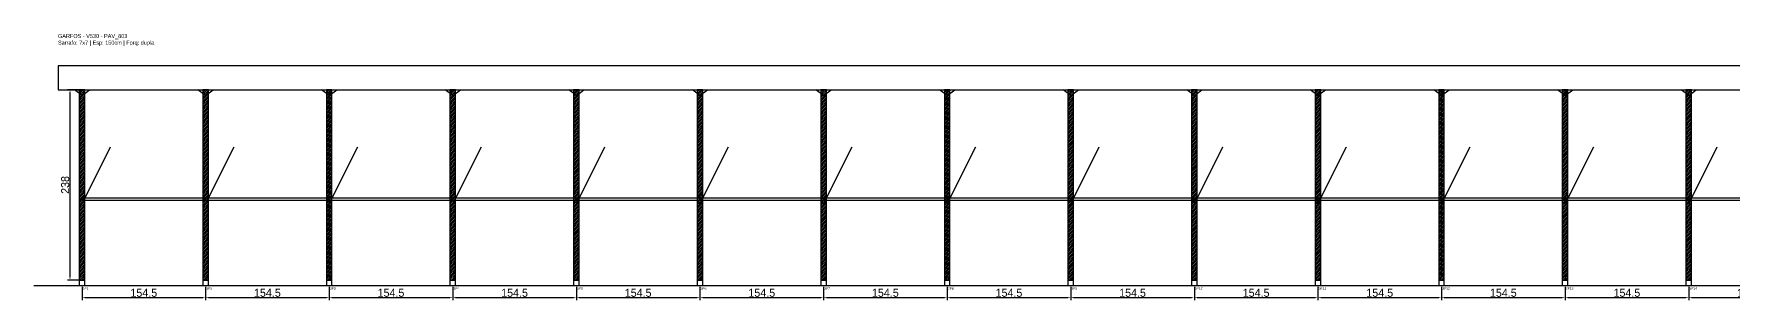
# Model space of a CAD drawing. Header units: metres. Extents: x -30 to 4261, y -25 to 308.
# Drawn here: x -30 to 2095, y -25 to 308 of the extents above; entities that cross this region are included whole.
import ezdxf

# ---------------------------------------------------------------- set-up
doc = ezdxf.new("R2010")
doc.units = ezdxf.units.M
for name, color, linetype in [('BARRA_ANCORAGEM', 1, 'Continuous'), ('COTA', 241, 'Continuous'), ('GARFOS OK', 3, 'Continuous'), ('NOME DA VIGA', 6, 'Continuous'), ('SARR_7x7', 40, 'Continuous'), ('TIRAS REESCORAMENTO', 252, 'Continuous'), ('VIGAS', 3, 'Continuous')]:
    doc.layers.add(name, color=color, linetype=linetype)
doc.dimstyles.new('EZ DXF', dxfattribs={"dimtxt": 10, "dimasz": 3.5, "dimexe": 3, "dimexo": 1.5, "dimgap": 1, "dimtad": 1, "dimdec": 1, "dimdsep": 46, "dimcen": 2.5, "dimazin": 3, "dimtfac": 1, "dimtmove": 0, "dimatfit": 3})

msp = doc.modelspace()

# ---------------------------------------------------------------- hatches: boundary and pattern name
at = {"layer": 'COTA'}
h = msp.add_hatch(dxfattribs=at)
h.set_pattern_fill('ANSI31', scale=0.5)
h.paths.add_polyline_path([(26.5, 0), (33.5, 0), (33.5, 238), (26.5, 238)])
h = msp.add_hatch(dxfattribs=at)
h.set_pattern_fill('ANSI31', scale=0.5)
h.paths.add_polyline_path([(180.98, 0), (187.98, 0), (187.98, 238), (180.98, 238)])
h = msp.add_hatch(dxfattribs=at)
h.set_pattern_fill('ANSI31', scale=0.5)
h.paths.add_polyline_path([(335.46, 0), (342.46, 0), (342.46, 238), (335.46, 238)])
h = msp.add_hatch(dxfattribs=at)
h.set_pattern_fill('ANSI31', scale=0.5)
h.paths.add_polyline_path([(489.94, 0), (496.94, 0), (496.94, 238), (489.94, 238)])
h = msp.add_hatch(dxfattribs=at)
h.set_pattern_fill('ANSI31', scale=0.5)
h.paths.add_polyline_path([(644.43, 0), (651.43, 0), (651.43, 238), (644.43, 238)])
h = msp.add_hatch(dxfattribs=at)
h.set_pattern_fill('ANSI31', scale=0.5)
h.paths.add_polyline_path([(798.91, 0), (805.91, 0), (805.91, 238), (798.91, 238)])
h = msp.add_hatch(dxfattribs=at)
h.set_pattern_fill('ANSI31', scale=0.5)
h.paths.add_polyline_path([(953.39, 0), (960.39, 0), (960.39, 238), (953.39, 238)])
h = msp.add_hatch(dxfattribs=at)
h.set_pattern_fill('ANSI31', scale=0.5)
h.paths.add_polyline_path([(1107.87, 0), (1114.87, 0), (1114.87, 238), (1107.87, 238)])
h = msp.add_hatch(dxfattribs=at)
h.set_pattern_fill('ANSI31', scale=0.5)
h.paths.add_polyline_path([(1262.35, 0), (1269.35, 0), (1269.35, 238), (1262.35, 238)])
h = msp.add_hatch(dxfattribs=at)
h.set_pattern_fill('ANSI31', scale=0.5)
h.paths.add_polyline_path([(1416.83, 0), (1423.83, 0), (1423.83, 238), (1416.83, 238)])
h = msp.add_hatch(dxfattribs=at)
h.set_pattern_fill('ANSI31', scale=0.5)
h.paths.add_polyline_path([(1571.31, 0), (1578.31, 0), (1578.31, 238), (1571.31, 238)])
h = msp.add_hatch(dxfattribs=at)
h.set_pattern_fill('ANSI31', scale=0.5)
h.paths.add_polyline_path([(1725.8, 0), (1732.8, 0), (1732.8, 238), (1725.8, 238)])
h = msp.add_hatch(dxfattribs=at)
h.set_pattern_fill('ANSI31', scale=0.5)
h.paths.add_polyline_path([(1880.28, 0), (1887.28, 0), (1887.28, 238), (1880.28, 238)])
h = msp.add_hatch(dxfattribs=at)
h.set_pattern_fill('ANSI31', scale=0.5)
h.paths.add_polyline_path([(2034.76, 0), (2041.76, 0), (2041.76, 238), (2034.76, 238)])

# ---------------------------------------------------------------- linework, layer by layer
at = {"layer": 'BARRA_ANCORAGEM'}
for p, q in [((30, 95.2), (65.7, 166.6)), ((184.48, 95.2), (220.18, 166.6)), ((338.96, 95.2), (374.66, 166.6)), ((493.44, 95.2), (529.14, 166.6)), ((647.93, 95.2), (683.63, 166.6)), ((802.41, 95.2), (838.11, 166.6)), ((956.89, 95.2), (992.59, 166.6)), ((1111.37, 95.2), (1147.07, 166.6)), ((1265.85, 95.2), (1301.55, 166.6)), ((1420.33, 95.2), (1456.03, 166.6)), ((1574.81, 95.2), (1610.51, 166.6)), ((1729.3, 95.2), (1765, 166.6)), ((1883.78, 95.2), (1919.48, 166.6)), ((2038.26, 95.2), (2073.96, 166.6))]:
    msp.add_line(p, q, dxfattribs=at)
at = {"layer": 'GARFOS OK'}
for p, q in [((30, 231), (20.5, 238)), ((20.5, 238), (39.5, 238)), ((30, 231), (39.5, 238)), ((184.48, 231), (174.98, 238)), ((174.98, 238), (193.98, 238)), ((184.48, 231), (193.98, 238)), ((338.96, 231), (329.46, 238)), ((329.46, 238), (348.46, 238)), ((338.96, 231), (348.46, 238)), ((493.44, 231), (483.94, 238)), ((483.94, 238), (502.94, 238)), ((493.44, 231), (502.94, 238)), ((647.93, 231), (638.43, 238)), ((638.43, 238), (657.43, 238)), ((647.93, 231), (657.43, 238)), ((802.41, 231), (792.91, 238)), ((792.91, 238), (811.91, 238)), ((802.41, 231), (811.91, 238)), ((956.89, 231), (947.39, 238)), ((947.39, 238), (966.39, 238)), ((956.89, 231), (966.39, 238)), ((1111.37, 231), (1101.87, 238)), ((1101.87, 238), (1120.87, 238)), ((1111.37, 231), (1120.87, 238)), ((1265.85, 231), (1256.35, 238)), ((1256.35, 238), (1275.35, 238)), ((1265.85, 231), (1275.35, 238)), ((1420.33, 231), (1410.83, 238)), ((1410.83, 238), (1429.83, 238)), ((1420.33, 231), (1429.83, 238)), ((1574.81, 231), (1565.31, 238)), ((1565.31, 238), (1584.31, 238)), ((1574.81, 231), (1584.31, 238)), ((1729.3, 231), (1719.8, 238)), ((1719.8, 238), (1738.8, 238)), ((1729.3, 231), (1738.8, 238)), ((1883.78, 231), (1874.28, 238)), ((1874.28, 238), (1893.28, 238)), ((1883.78, 231), (1893.28, 238)), ((2038.26, 231), (2028.76, 238)), ((2028.76, 238), (2047.76, 238)), ((2038.26, 231), (2047.76, 238))]:
    msp.add_line(p, q, dxfattribs=at)
at = {"layer": 'GARFOS OK', "linetype": 'CONTINUOUS'}
msp.add_line((-30, -7), (4261, -7), dxfattribs=at)
at = {"layer": 'GARFOS OK'}
for points in [[(26.5, 0), (33.5, 0), (33.5, 238), (26.5, 238), (26.5, 0)], [(180.98, 0), (187.98, 0), (187.98, 238), (180.98, 238), (180.98, 0)], [(335.46, 0), (342.46, 0), (342.46, 238), (335.46, 238), (335.46, 0)], [(489.94, 0), (496.94, 0), (496.94, 238), (489.94, 238), (489.94, 0)], [(644.43, 0), (651.43, 0), (651.43, 238), (644.43, 238), (644.43, 0)], [(798.91, 0), (805.91, 0), (805.91, 238), (798.91, 238), (798.91, 0)], [(953.39, 0), (960.39, 0), (960.39, 238), (953.39, 238), (953.39, 0)], [(1107.87, 0), (1114.87, 0), (1114.87, 238), (1107.87, 238), (1107.87, 0)], [(1262.35, 0), (1269.35, 0), (1269.35, 238), (1262.35, 238), (1262.35, 0)], [(1416.83, 0), (1423.83, 0), (1423.83, 238), (1416.83, 238), (1416.83, 0)], [(1571.31, 0), (1578.31, 0), (1578.31, 238), (1571.31, 238), (1571.31, 0)], [(1725.8, 0), (1732.8, 0), (1732.8, 238), (1725.8, 238), (1725.8, 0)], [(1880.28, 0), (1887.28, 0), (1887.28, 238), (1880.28, 238), (1880.28, 0)], [(2034.76, 0), (2041.76, 0), (2041.76, 238), (2034.76, 238), (2034.76, 0)]]:
    msp.add_lwpolyline(points, dxfattribs=at)
at = {"layer": 'SARR_7x7'}
for points in [[(26.5, -7), (33.5, -7), (33.5, 0), (26.5, 0), (26.5, -7)], [(180.98, -7), (187.98, -7), (187.98, 0), (180.98, 0), (180.98, -7)], [(335.46, -7), (342.46, -7), (342.46, 0), (335.46, 0), (335.46, -7)], [(489.94, -7), (496.94, -7), (496.94, 0), (489.94, 0), (489.94, -7)], [(644.43, -7), (651.43, -7), (651.43, 0), (644.43, 0), (644.43, -7)], [(798.91, -7), (805.91, -7), (805.91, 0), (798.91, 0), (798.91, -7)], [(953.39, -7), (960.39, -7), (960.39, 0), (953.39, 0), (953.39, -7)], [(1107.87, -7), (1114.87, -7), (1114.87, 0), (1107.87, 0), (1107.87, -7)], [(1262.35, -7), (1269.35, -7), (1269.35, 0), (1262.35, 0), (1262.35, -7)], [(1416.83, -7), (1423.83, -7), (1423.83, 0), (1416.83, 0), (1416.83, -7)], [(1571.31, -7), (1578.31, -7), (1578.31, 0), (1571.31, 0), (1571.31, -7)], [(1725.8, -7), (1732.8, -7), (1732.8, 0), (1725.8, 0), (1725.8, -7)], [(1880.28, -7), (1887.28, -7), (1887.28, 0), (1880.28, 0), (1880.28, -7)], [(2034.76, -7), (2041.76, -7), (2041.76, 0), (2034.76, 0), (2034.76, -7)]]:
    msp.add_lwpolyline(points, dxfattribs=at)
at = {"layer": 'TIRAS REESCORAMENTO'}
for points in [[(30, 100), (184.48, 100), (184.48, 102.5), (30, 102.5), (30, 100)], [(184.48, 100), (338.96, 100), (338.96, 102.5), (184.48, 102.5), (184.48, 100)], [(338.96, 100), (493.44, 100), (493.44, 102.5), (338.96, 102.5), (338.96, 100)], [(493.44, 100), (647.93, 100), (647.93, 102.5), (493.44, 102.5), (493.44, 100)], [(647.93, 100), (802.41, 100), (802.41, 102.5), (647.93, 102.5), (647.93, 100)], [(802.41, 100), (956.89, 100), (956.89, 102.5), (802.41, 102.5), (802.41, 100)], [(956.89, 100), (1111.37, 100), (1111.37, 102.5), (956.89, 102.5), (956.89, 100)], [(1111.37, 100), (1265.85, 100), (1265.85, 102.5), (1111.37, 102.5), (1111.37, 100)], [(1265.85, 100), (1420.33, 100), (1420.33, 102.5), (1265.85, 102.5), (1265.85, 100)], [(1420.33, 100), (1574.81, 100), (1574.81, 102.5), (1420.33, 102.5), (1420.33, 100)], [(1574.81, 100), (1729.3, 100), (1729.3, 102.5), (1574.81, 102.5), (1574.81, 100)], [(1729.3, 100), (1883.78, 100), (1883.78, 102.5), (1729.3, 102.5), (1729.3, 100)], [(1883.78, 100), (2038.26, 100), (2038.26, 102.5), (1883.78, 102.5), (1883.78, 100)], [(2038.26, 100), (2192.74, 100), (2192.74, 102.5), (2038.26, 102.5), (2038.26, 100)]]:
    msp.add_lwpolyline(points, dxfattribs=at)
at = {"layer": 'VIGAS'}
msp.add_lwpolyline([(0, 238), (4231, 238), (4231, 268), (0, 268), (0, 238)], dxfattribs=at)

# ---------------------------------------------------------------- texts
at = {"layer": 'NOME DA VIGA'}
for s, p in [('GF1', (30, -12)), ('GF2', (184.48, -12)), ('GF3', (338.96, -12)), ('GF4', (493.44, -12)), ('GF5', (647.93, -12)), ('GF6', (802.41, -12)), ('GF7', (956.89, -12)), ('GF8', (1111.37, -12)), ('GF9', (1265.85, -12)), ('GF10', (1420.33, -12)), ('GF11', (1574.81, -12)), ('GF12', (1729.3, -12)), ('GF13', (1883.78, -12)), ('GF14', (2038.26, -12))]:
    msp.add_text(s, height=3, dxfattribs=at).set_placement(p)
at = {"layer": 'NOME DA VIGA', "insert": (0, 293), "char_height": 5, "attachment_point": 7}
msp.add_mtext('GARFOS - V530 - PAV_803\\PSarrafo: 7x7 | Esp: 150cm | Forq: dupla', dxfattribs=at)

# ---------------------------------------------------------------- dimensions: what is measured, and where the dimension line sits
at = {"layer": 'COTA'}
msp.add_linear_dim(base=(15, 0), p1=(30, 0), p2=(30, 238), angle=90, dimstyle='EZ DXF', dxfattribs=at).render()
for base, p1, p2 in [((30, -22), (30, -7), (184.48, -7)), ((184.48, -22), (184.48, -7), (338.96, -7)), ((338.96, -22), (338.96, -7), (493.44, -7)), ((493.44, -22), (493.44, -7), (647.93, -7)), ((647.93, -22), (647.93, -7), (802.41, -7)), ((802.41, -22), (802.41, -7), (956.89, -7)), ((956.89, -22), (956.89, -7), (1111.37, -7)), ((1111.37, -22), (1111.37, -7), (1265.85, -7)), ((1265.85, -22), (1265.85, -7), (1420.33, -7)), ((1420.33, -22), (1420.33, -7), (1574.81, -7)), ((1574.81, -22), (1574.81, -7), (1729.3, -7)), ((1729.3, -22), (1729.3, -7), (1883.78, -7)), ((1883.78, -22), (1883.78, -7), (2038.26, -7)), ((2038.26, -22), (2038.26, -7), (2192.74, -7))]:
    msp.add_linear_dim(base=base, p1=p1, p2=p2, dimstyle='EZ DXF', dxfattribs=at).render()

doc.saveas('drawing.dxf')
